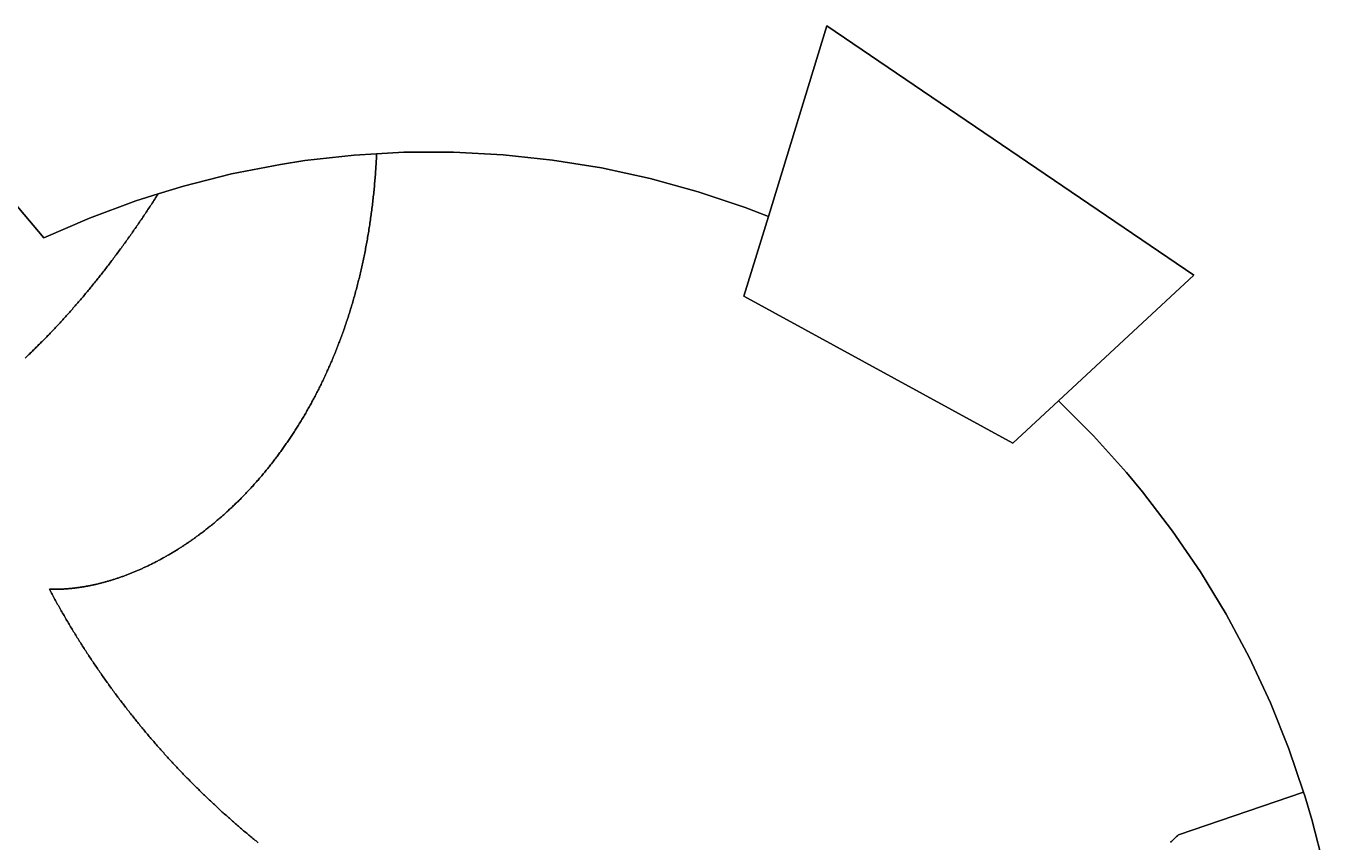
# Model space of a CAD drawing. Header units: millimetres. Extents: x 539514 to 908003, y -69769 to 203909.
# Drawn here: x 649432 to 695675, y -25466 to 3596 of the extents above; entities that cross this region are included whole.
import ezdxf

# ---------------------------------------------------------------- set-up
doc = ezdxf.new("R2010")
doc.units = ezdxf.units.MM
doc.layers.add('CLOSED_AREAS', color=7, linetype='Continuous')

msp = doc.modelspace()

# ---------------------------------------------------------------- linework, layer by layer
at = {"layer": 'CLOSED_AREAS'}
for points in [[(647759.648, -1227.73), (650067.606, -3948.058), (651691.046, -3243.454), (653350.333, -2627.977), (654141.067, -2382.58), (655040.559, -2103.432), (656756.757, -1671.37), (658493.873, -1333.05), (659368.67, -1199.371), (661127.546, -1003.478), (661923.817, -958.328), (662894.461, -903.291), (664664.201, -899.124), (666431.569, -990.984), (668191.344, -1178.593), (669938.357, -1461.412), (671667.445, -1838.602), (673373.51, -2309.054), (675051.554, -2871.368), (675878.505, -3186.477), (677962.346, 3596.032), (691036.327, -5282.148), (686209.346, -9757.292), (687460.453, -11000.991), (688642.475, -12310.531), (689206.492, -12988.804), (690278.451, -14389.867), (691273.059, -15846.853), (692187.414, -17355.498), (693018.846, -18911.384), (693764.906, -20509.968), (694423.419, -22146.562), (694948.051, -23686.086), (694992.447, -23816.365), (695242.88, -24662.208), (695674.654, -26372.656)], [(690209.634, -25474.096), (690244.753, -25440.851), (690279.827, -25407.513), (690314.854, -25374.082), (690349.834, -25340.557), (690384.769, -25306.938), (690419.656, -25273.226), (690454.497, -25239.42), (690489.291, -25205.521), (694948.051, -23686.086), (694423.419, -22146.562), (693764.906, -20509.968), (693018.846, -18911.384), (692187.414, -17355.498), (691273.059, -15846.853), (690278.451, -14389.867), (689206.492, -12988.804), (688642.475, -12310.531), (687460.453, -11000.991), (686209.346, -9757.292), (684585.537, -11262.75), (675004.96, -6029.71), (675878.505, -3186.477), (675051.554, -2871.368), (673373.51, -2309.054), (671667.445, -1838.602), (669938.357, -1461.412), (668191.344, -1178.593), (666431.569, -990.984), (664664.201, -899.124), (662894.461, -903.291), (661923.817, -958.328), (661920.828, -1021.097), (661917.692, -1083.732), (661914.411, -1146.235), (661910.985, -1208.605), (661907.415, -1270.843), (661903.699, -1332.949), (661899.84, -1394.922), (661895.838, -1456.762), (661891.692, -1518.47), (661887.404, -1580.046), (661882.973, -1641.489), (661878.4, -1702.8), (661873.686, -1763.979), (661868.831, -1825.026), (661863.835, -1885.94), (661858.699, -1946.723), (661853.423, -2007.373), (661848.007, -2067.891), (661842.453, -2128.277), (661836.759, -2188.531), (661830.928, -2248.652), (661824.958, -2308.642), (661818.851, -2368.5), (661812.607, -2428.226), (661806.227, -2487.821), (661799.71, -2547.283), (661793.057, -2606.613), (661786.269, -2665.812), (661779.346, -2724.879), (661772.288, -2783.814), (661765.095, -2842.618), (661757.769, -2901.29), (661750.31, -2959.83), (661742.718, -3018.239), (661734.992, -3076.516), (661727.135, -3134.662), (661719.146, -3192.676), (661711.025, -3250.558), (661702.774, -3308.31), (661694.392, -3365.929), (661685.879, -3423.418), (661677.237, -3480.775), (661668.465, -3538.001), (661659.564, -3595.095), (661650.535, -3652.059), (661641.378, -3708.891), (661632.092, -3765.592), (661622.68, -3822.162), (661613.14, -3878.6), (661603.474, -3934.908), (661593.681, -3991.085), (661583.763, -4047.13), (661573.72, -4103.045), (661563.551, -4158.828), (661553.258, -4214.481), (661542.841, -4270.003), (661532.3, -4325.394), (661521.635, -4380.654), (661510.848, -4435.783), (661499.938, -4490.782), (661488.906, -4545.65), (661477.752, -4600.387), (661466.477, -4654.994), (661455.08, -4709.469), (661443.564, -4763.815), (661431.927, -4818.03), (661420.17, -4872.114), (661408.294, -4926.067), (661396.299, -4979.891), (661384.186, -5033.584), (661371.955, -5087.146), (661359.605, -5140.578), (661347.139, -5193.88), (661334.555, -5247.051), (661321.855, -5300.092), (661309.039, -5353.003), (661296.107, -5405.784), (661283.06, -5458.434), (661269.898, -5510.955), (661256.622, -5563.345), (661243.231, -5615.605), (661229.727, -5667.735), (661216.109, -5719.735), (661202.379, -5771.605), (661188.536, -5823.345), (661174.581, -5874.956), (661160.514, -5926.436), (661146.336, -5977.786), (661132.047, -6029.007), (661117.648, -6080.098), (661103.138, -6131.059), (661088.519, -6181.89), (661073.791, -6232.592), (661058.954, -6283.164), (661044.008, -6333.606), (661028.954, -6383.919), (661013.793, -6434.102), (660998.525, -6484.156), (660983.149, -6534.08), (660967.667, -6583.875), (660952.079, -6633.54), (660936.386, -6683.076), (660920.587, -6732.483), (660904.683, -6781.76), (660888.675, -6830.907), (660872.563, -6879.926), (660856.348, -6928.815), (660840.029, -6977.575), (660823.607, -7026.206), (660807.083, -7074.708), (660790.457, -7123.081), (660773.729, -7171.324), (660756.9, -7219.439), (660739.97, -7267.424), (660722.94, -7315.281), (660705.81, -7363.008), (660688.58, -7410.607), (660671.251, -7458.076), (660653.824, -7505.417), (660636.298, -7552.629), (660618.674, -7599.712), (660600.952, -7646.667), (660583.133, -7693.493), (660565.218, -7740.19), (660547.206, -7786.758), (660529.098, -7833.198), (660510.894, -7879.509), (660492.596, -7925.691), (660474.202, -7971.745), (660455.715, -8017.671), (660437.133, -8063.468), (660418.458, -8109.136), (660399.689, -8154.676), (660380.828, -8200.088), (660361.875, -8245.371), (660342.83, -8290.526), (660323.693, -8335.553), (660304.465, -8380.452), (660285.146, -8425.222), (660265.737, -8469.864), (660246.238, -8514.378), (660226.649, -8558.764), (660206.972, -8603.022), (660187.205, -8647.152), (660167.351, -8691.153), (660147.408, -8735.027), (660127.378, -8778.773), (660107.261, -8822.39), (660087.057, -8865.88), (660066.767, -8909.242), (660046.391, -8952.477), (660025.93, -8995.583), (660005.383, -9038.562), (659984.752, -9081.412), (659964.036, -9124.136), (659943.237, -9166.731), (659922.354, -9209.199), (659901.388, -9251.539), (659880.339, -9293.752), (659859.208, -9335.837), (659837.996, -9377.795), (659816.701, -9419.625), (659795.326, -9461.327), (659773.87, -9502.903), (659752.334, -9544.351), (659730.718, -9585.671), (659709.023, -9626.864), (659687.248, -9667.93), (659665.395, -9708.869), (659643.464, -9749.68), (659621.455, -9790.365), (659599.368, -9830.922), (659577.204, -9871.352), (659554.964, -9911.654), (659532.648, -9951.83), (659510.255, -9991.879), (659487.788, -10031.801), (659465.245, -10071.596), (659442.628, -10111.263), (659419.936, -10150.804), (659397.171, -10190.218), (659374.332, -10229.506), (659351.42, -10268.666), (659328.436, -10307.7), (659305.379, -10346.607), (659282.251, -10385.387), (659259.051, -10424.04), (659235.781, -10462.567), (659212.44, -10500.968), (659189.028, -10539.241), (659165.547, -10577.388), (659141.997, -10615.409), (659118.377, -10653.303), (659094.689, -10691.071), (659070.933, -10728.712), (659047.109, -10766.227), (659023.217, -10803.615), (658999.259, -10840.878), (658975.234, -10878.013), (658951.143, -10915.023), (658926.987, -10951.906), (658902.765, -10988.664), (658878.478, -11025.295), (658854.126, -11061.8), (658829.71, -11098.178), (658805.231, -11134.431), (658780.688, -11170.558), (658756.083, -11206.558), (658731.415, -11242.433), (658706.684, -11278.182), (658681.892, -11313.805), (658657.039, -11349.302), (658632.125, -11384.673), (658607.15, -11419.918), (658582.115, -11455.038), (658557.021, -11490.032), (658531.867, -11524.9), (658506.654, -11559.642), (658481.383, -11594.259), (658456.054, -11628.75), (658430.667, -11663.115), (658405.223, -11697.355), (658379.722, -11731.47), (658354.164, -11765.459), (658328.551, -11799.322), (658302.881, -11833.06), (658277.157, -11866.673), (658251.377, -11900.161), (658225.544, -11933.523), (658199.656, -11966.759), (658173.714, -11999.871), (658147.719, -12032.857), (658121.671, -12065.718), (658095.571, -12098.454), (658069.419, -12131.064), (658043.215, -12163.55), (658016.96, -12195.91), (657990.654, -12228.146), (657964.298, -12260.256), (657937.892, -12292.242), (657911.436, -12324.102), (657884.931, -12355.838), (657858.377, -12387.449), (657831.774, -12418.935), (657805.124, -12450.296), (657778.426, -12481.532), (657751.681, -12512.643), (657724.889, -12543.63), (657698.05, -12574.492), (657671.166, -12605.23), (657644.236, -12635.843), (657617.261, -12666.331), (657590.241, -12696.695), (657563.176, -12726.934), (657536.068, -12757.048), (657508.916, -12787.039), (657481.721, -12816.904), (657454.483, -12846.646), (657427.203, -12876.263), (657399.88, -12905.756), (657372.517, -12935.124), (657345.112, -12964.368), (657317.666, -12993.488), (657290.18, -13022.483), (657262.654, -13051.355), (657235.088, -13080.102), (657207.484, -13108.725), (657179.84, -13137.225), (657152.158, -13165.6), (657124.439, -13193.851), (657096.681, -13221.978), (657068.887, -13249.981), (657041.056, -13277.86), (657013.188, -13305.616), (656985.285, -13333.247), (656957.346, -13360.755), (656929.372, -13388.139), (656901.363, -13415.399), (656873.32, -13442.535), (656845.243, -13469.548), (656817.133, -13496.437), (656788.989, -13523.202), (656760.813, -13549.844), (656732.604, -13576.362), (656704.364, -13602.757), (656676.092, -13629.028), (656647.789, -13655.176), (656619.455, -13681.2), (656591.091, -13707.101), (656562.697, -13732.879), (656534.274, -13758.533), (656505.822, -13784.064), (656477.341, -13809.471), (656448.831, -13834.756), (656420.294, -13859.917), (656391.729, -13884.955), (656363.138, -13909.87), (656334.519, -13934.662), (656305.875, -13959.33), (656277.204, -13983.876), (656248.508, -14008.298), (656219.787, -14032.598), (656191.042, -14056.774), (656162.272, -14080.828), (656133.478, -14104.759), (656104.661, -14128.567), (656075.821, -14152.252), (656046.958, -14175.814), (656018.073, -14199.254), (655989.166, -14222.571), (655960.238, -14245.765), (655931.289, -14268.836), (655902.319, -14291.785), (655873.329, -14314.611), (655844.319, -14337.315), (655815.29, -14359.896), (655786.242, -14382.355), (655757.175, -14404.691), (655728.09, -14426.905), (655698.987, -14448.996), (655669.867, -14470.965), (655640.729, -14492.811), (655611.576, -14514.536), (655582.406, -14536.138), (655553.22, -14557.617), (655524.019, -14578.975), (655494.803, -14600.21), (655465.572, -14621.323), (655436.327, -14642.314), (655407.069, -14663.183), (655377.797, -14683.93), (655348.512, -14704.555), (655319.214, -14725.058), (655289.905, -14745.439), (655260.584, -14765.698), (655231.251, -14785.835), (655201.907, -14805.85), (655172.553, -14825.744), (655143.189, -14845.515), (655113.815, -14865.165), (655084.432, -14884.693), (655055.039, -14904.1), (655025.639, -14923.384), (654996.23, -14942.547), (654966.813, -14961.589), (654937.389, -14980.509), (654907.958, -14999.307), (654878.521, -15017.984), (654849.077, -15036.54), (654819.628, -15054.973), (654790.174, -15073.286), (654760.715, -15091.477), (654731.251, -15109.547), (654701.783, -15127.495), (654672.311, -15145.323), (654642.836, -15163.029), (654613.359, -15180.613), (654583.878, -15198.077), (654554.396, -15215.419), (654524.912, -15232.64), (654495.427, -15249.741), (654465.941, -15266.72), (654436.454, -15283.578), (654406.967, -15300.315), (654377.481, -15316.931), (654347.995, -15333.426), (654318.511, -15349.8), (654289.028, -15366.054), (654259.547, -15382.186), (654230.069, -15398.198), (654200.593, -15414.089), (654171.12, -15429.859), (654141.651, -15445.509), (654112.186, -15461.038), (654082.726, -15476.446), (654053.27, -15491.733), (654023.819, -15506.9), (653994.374, -15521.947), (653964.935, -15536.873), (653935.502, -15551.678), (653906.076, -15566.363), (653876.657, -15580.928), (653847.246, -15595.372), (653817.843, -15609.696), (653788.448, -15623.9), (653759.062, -15637.983), (653729.685, -15651.946), (653700.318, -15665.789), (653670.961, -15679.511), (653641.614, -15693.114), (653612.278, -15706.596), (653582.953, -15719.958), (653553.64, -15733.2), (653524.339, -15746.322), (653495.05, -15759.324), (653465.775, -15772.207), (653436.512, -15784.969), (653407.263, -15797.611), (653378.028, -15810.133), (653348.808, -15822.536), (653319.602, -15834.819), (653290.412, -15846.982), (653261.237, -15859.025), (653232.079, -15870.948), (653202.937, -15882.752), (653173.811, -15894.436), (653144.703, -15906.001), (653115.613, -15917.446), (653086.541, -15928.771), (653057.487, -15939.977), (653028.452, -15951.064), (652999.437, -15962.031), (652970.441, -15972.878), (652941.465, -15983.607), (652912.509, -15994.215), (652883.575, -16004.705), (652854.662, -16015.075), (652825.77, -16025.326), (652796.901, -16035.458), (652768.054, -16045.47), (652739.23, -16055.363), (652710.43, -16065.138), (652681.653, -16074.793), (652652.9, -16084.329), (652624.172, -16093.746), (652595.468, -16103.044), (652566.79, -16112.223), (652538.138, -16121.283), (652509.512, -16130.224), (652480.912, -16139.046), (652452.34, -16147.749), (652423.794, -16156.334), (652395.277, -16164.8), (652366.787, -16173.147), (652338.326, -16181.375), (652309.894, -16189.485), (652281.492, -16197.476), (652253.119, -16205.348), (652224.776, -16213.102), (652196.464, -16220.737), (652168.183, -16228.254), (652139.933, -16235.652), (652111.715, -16242.932), (652083.529, -16250.093), (652055.376, -16257.136), (652027.256, -16264.061), (651999.169, -16270.867), (651971.116, -16277.555), (651943.097, -16284.125), (651915.113, -16290.576), (651887.164, -16296.909), (651859.25, -16303.125), (651831.372, -16309.221), (651803.53, -16315.2), (651775.724, -16321.061), (651747.956, -16326.804), (651720.225, -16332.428), (651692.532, -16337.935), (651664.878, -16343.324), (651637.261, -16348.595), (651609.684, -16353.748), (651582.147, -16358.783), (651554.649, -16363.7), (651527.191, -16368.5), (651499.774, -16373.181), (651472.398, -16377.745), (651445.064, -16382.192), (651417.771, -16386.52), (651390.521, -16390.731), (651363.313, -16394.825), (651336.148, -16398.801), (651309.027, -16402.659), (651281.949, -16406.4), (651254.916, -16410.023), (651227.928, -16413.529), (651200.984, -16416.918), (651174.087, -16420.189), (651147.235, -16423.343), (651120.429, -16426.38), (651093.67, -16429.299), (651066.958, -16432.101), (651040.293, -16434.786), (651013.677, -16437.354), (650987.108, -16439.804), (650960.589, -16442.137), (650934.118, -16444.354), (650907.697, -16446.453), (650881.326, -16448.435), (650855.006, -16450.301), (650828.736, -16452.049), (650802.517, -16453.68), (650776.349, -16455.195), (650750.234, -16456.593), (650724.17, -16457.873), (650698.16, -16459.037), (650672.203, -16460.085), (650646.299, -16461.015), (650620.449, -16461.829), (650594.654, -16462.526), (650568.913, -16463.107), (650543.227, -16463.571), (650517.597, -16463.918), (650492.023, -16464.149), (650466.505, -16464.264), (650441.044, -16464.262), (650415.64, -16464.143), (650390.294, -16463.908), (650365.006, -16463.557), (650339.776, -16463.089), (650314.605, -16462.505), (650289.493, -16461.805), (650264.44, -16460.988), (650288.757, -16506.518), (650313.14, -16551.986), (650337.591, -16597.392), (650362.109, -16642.737), (650386.694, -16688.02), (650411.345, -16733.241), (650436.064, -16778.4), (650460.849, -16823.497), (650485.7, -16868.533), (650510.618, -16913.507), (650535.602, -16958.418), (650560.653, -17003.268), (650585.769, -17048.055), (650610.951, -17092.781), (650636.2, -17137.445), (650661.514, -17182.046), (650686.893, -17226.585), (650712.338, -17271.062), (650737.849, -17315.477), (650763.424, -17359.83), (650789.065, -17404.121), (650814.771, -17448.349), (650840.542, -17492.515), (650866.378, -17536.618), (650892.278, -17580.659), (650918.243, -17624.638), (650944.273, -17668.554), (650970.367, -17712.408), (650996.525, -17756.199), (651022.748, -17799.928), (651049.034, -17843.594), (651075.385, -17887.198), (651101.799, -17930.738), (651128.277, -17974.217), (651154.818, -18017.632), (651181.423, -18060.985), (651208.092, -18104.275), (651234.824, -18147.502), (651261.618, -18190.667), (651288.476, -18233.768), (651315.397, -18276.807), (651342.381, -18319.783), (651369.427, -18362.696), (651396.536, -18405.546), (651423.708, -18448.333), (651450.942, -18491.056), (651478.238, -18533.717), (651505.596, -18576.315), (651533.016, -18618.849), (651560.499, -18661.321), (651588.043, -18703.729), (651615.649, -18746.074), (651643.316, -18788.355), (651671.045, -18830.574), (651698.835, -18872.729), (651726.687, -18914.82), (651754.599, -18956.849), (651782.573, -18998.814), (651810.608, -19040.715), (651838.703, -19082.553), (651866.859, -19124.328), (651895.076, -19166.039), (651923.353, -19207.686), (651951.691, -19249.27), (651980.089, -19290.79), (652008.547, -19332.246), (652037.065, -19373.639), (652065.643, -19414.968), (652094.281, -19456.233), (652122.978, -19497.435), (652151.735, -19538.572), (652180.552, -19579.646), (652209.428, -19620.656), (652238.363, -19661.602), (652267.357, -19702.484), (652296.41, -19743.302), (652325.523, -19784.056), (652354.694, -19824.746), (652383.924, -19865.372), (652413.212, -19905.934), (652442.559, -19946.432), (652471.964, -19986.865), (652501.427, -20027.235), (652530.949, -20067.54), (652560.528, -20107.781), (652590.166, -20147.957), (652619.861, -20188.07), (652649.614, -20228.117), (652679.425, -20268.101), (652709.293, -20308.02), (652739.218, -20347.875), (652769.201, -20387.665), (652799.241, -20427.39), (652829.337, -20467.052), (652859.491, -20506.648), (652889.702, -20546.18), (652919.969, -20585.647), (652950.292, -20625.05), (652980.673, -20664.388), (653011.109, -20703.661), (653041.602, -20742.87), (653072.151, -20782.013), (653102.756, -20821.092), (653133.417, -20860.106), (653164.133, -20899.055), (653194.906, -20937.939), (653225.734, -20976.759), (653256.617, -21015.513), (653287.556, -21054.202), (653318.549, -21092.826), (653349.599, -21131.385), (653380.703, -21169.88), (653411.862, -21208.308), (653443.075, -21246.672), (653474.344, -21284.971), (653505.667, -21323.204), (653537.044, -21361.372), (653568.476, -21399.475), (653599.962, -21437.512), (653631.502, -21475.484), (653663.096, -21513.391), (653694.744, -21551.232), (653726.446, -21589.008), (653758.201, -21626.718), (653790.01, -21664.363), (653821.873, -21701.942), (653853.789, -21739.456), (653885.758, -21776.904), (653917.78, -21814.287), (653949.855, -21851.604), (653981.983, -21888.855), (654014.164, -21926.04), (654046.397, -21963.16), (654078.684, -22000.213), (654111.022, -22037.201), (654143.413, -22074.124), (654175.856, -22110.98), (654208.351, -22147.77), (654240.898, -22184.495), (654273.497, -22221.153), (654306.148, -22257.745), (654338.85, -22294.272), (654371.604, -22330.732), (654404.41, -22367.126), (654437.267, -22403.454), (654470.175, -22439.716), (654503.134, -22475.912), (654536.144, -22512.041), (654569.205, -22548.105), (654602.317, -22584.101), (654635.479, -22620.032), (654668.692, -22655.896), (654701.955, -22691.694), (654735.269, -22727.426), (654768.633, -22763.09), (654802.047, -22798.689), (654835.511, -22834.221), (654869.025, -22869.686), (654902.588, -22905.085), (654936.202, -22940.417), (654969.864, -22975.683), (655003.577, -23010.882), (655037.338, -23046.014), (655071.149, -23081.08), (655105.009, -23116.079), (655138.918, -23151.011), (655172.875, -23185.876), (655206.882, -23220.674), (655240.937, -23255.405), (655275.041, -23290.07), (655309.193, -23324.667), (655343.393, -23359.198), (655377.642, -23393.662), (655411.938, -23428.058), (655446.283, -23462.387), (655480.676, -23496.65), (655515.116, -23530.845), (655549.604, -23564.973), (655584.139, -23599.034), (655618.722, -23633.027), (655653.352, -23666.954), (655688.03, -23700.813), (655722.754, -23734.605), (655757.526, -23768.329), (655792.344, -23801.986), (655827.209, -23835.575), (655862.121, -23869.097), (655897.079, -23902.552), (655932.083, -23935.939), (655967.134, -23969.259), (656002.231, -24002.511), (656037.375, -24035.695), (656072.564, -24068.812), (656107.799, -24101.861), (656143.08, -24134.842), (656178.406, -24167.756), (656213.778, -24200.602), (656249.195, -24233.38), (656284.658, -24266.09), (656320.166, -24298.733), (656355.718, -24331.307), (656391.316, -24363.814), (656426.959, -24396.253), (656462.646, -24428.623), (656498.379, -24460.926), (656534.155, -24493.16), (656569.976, -24525.327), (656605.841, -24557.425), (656641.751, -24589.456), (656677.704, -24621.418), (656713.702, -24653.312), (656749.743, -24685.138), (656785.828, -24716.895), (656821.957, -24748.584), (656858.129, -24780.205), (656894.345, -24811.757), (656930.604, -24843.242), (656966.906, -24874.657), (657003.251, -24906.004), (657039.639, -24937.283), (657076.07, -24968.493), (657112.543, -24999.635), (657149.06, -25030.708), (657185.619, -25061.713), (657222.22, -25092.649), (657258.863, -25123.516), (657295.549, -25154.314), (657332.277, -25185.044), (657369.046, -25215.705), (657405.858, -25246.297), (657442.711, -25276.821), (657479.606, -25307.275), (657516.542, -25337.661), (657553.52, -25367.977), (657590.539, -25398.225), (657627.599, -25428.404), (657664.7, -25458.514), (657701.842, -25488.554)], [(649404.911, -8228.723), (649436.877, -8198.56), (649468.835, -8168.293), (649500.785, -8137.921), (649532.727, -8107.444), (649564.661, -8076.862), (649596.586, -8046.175), (649628.503, -8015.383), (649660.412, -7984.486), (649692.312, -7953.484), (649724.204, -7922.376), (649756.087, -7891.162), (649787.961, -7859.843), (649819.827, -7828.418), (649851.685, -7796.888), (649883.533, -7765.251), (649915.373, -7733.508), (649947.204, -7701.659), (649979.026, -7669.704), (650010.839, -7637.642), (650042.643, -7605.474), (650074.438, -7573.199), (650106.224, -7540.818), (650138.001, -7508.33), (650169.769, -7475.734), (650201.527, -7443.032), (650233.276, -7410.223), (650265.016, -7377.306), (650296.746, -7344.282), (650328.467, -7311.151), (650360.178, -7277.911), (650391.879, -7244.565), (650423.571, -7211.11), (650455.254, -7177.548), (650486.926, -7143.878), (650518.589, -7110.099), (650550.242, -7076.212), (650581.885, -7042.217), (650613.518, -7008.114), (650645.141, -6973.902), (650676.754, -6939.581), (650708.357, -6905.152), (650739.949, -6870.614), (650771.532, -6835.967), (650803.104, -6801.21), (650834.666, -6766.345), (650866.218, -6731.37), (650897.759, -6696.286), (650929.289, -6661.093), (650960.81, -6625.79), (650992.319, -6590.377), (651023.818, -6554.854), (651055.306, -6519.222), (651086.784, -6483.479), (651118.25, -6447.626), (651149.706, -6411.664), (651181.151, -6375.59), (651212.585, -6339.407), (651244.008, -6303.112), (651275.42, -6266.707), (651306.82, -6230.192), (651338.21, -6193.565), (651369.588, -6156.827), (651400.955, -6119.979), (651432.311, -6083.019), (651463.656, -6045.948), (651494.989, -6008.765), (651526.31, -5971.471), (651557.62, -5934.065), (651588.918, -5896.548), (651620.205, -5858.919), (651651.48, -5821.177), (651682.743, -5783.324), (651713.995, -5745.359), (651745.234, -5707.281), (651776.462, -5669.091), (651807.678, -5630.789), (651838.882, -5592.373), (651870.073, -5553.846), (651901.253, -5515.205), (651932.42, -5476.452), (651963.575, -5437.585), (651994.718, -5398.606), (652025.849, -5359.513), (652056.967, -5320.307), (652088.073, -5280.987), (652119.166, -5241.554), (652150.247, -5202.007), (652181.315, -5162.346), (652212.371, -5122.572), (652243.413, -5082.684), (652274.443, -5042.681), (652305.461, -5002.565), (652336.465, -4962.334), (652367.456, -4921.988), (652398.435, -4881.529), (652429.4, -4840.954), (652460.353, -4800.265), (652491.292, -4759.461), (652522.218, -4718.542), (652553.131, -4677.508), (652584.031, -4636.359), (652614.917, -4595.095), (652645.79, -4553.715), (652676.65, -4512.22), (652707.496, -4470.609), (652738.328, -4428.883), (652769.147, -4387.041), (652799.952, -4345.083), (652830.744, -4303.009), (652861.521, -4260.819), (652892.285, -4218.512), (652923.035, -4176.09), (652953.772, -4133.551), (652984.494, -4090.895), (653015.202, -4048.123), (653045.896, -4005.234), (653076.576, -3962.228), (653107.242, -3919.105), (653137.893, -3875.865), (653168.531, -3832.508), (653199.154, -3789.034), (653229.762, -3745.442), (653260.356, -3701.733), (653290.936, -3657.906), (653321.501, -3613.962), (653352.052, -3569.9), (653382.588, -3525.719), (653413.109, -3481.421), (653443.615, -3437.005), (653474.107, -3392.47), (653504.583, -3347.817), (653535.045, -3303.046), (653565.492, -3258.156), (653595.924, -3213.147), (653626.341, -3168.02), (653656.742, -3122.774), (653687.129, -3077.409), (653717.5, -3031.924), (653747.856, -2986.321), (653778.196, -2940.598), (653808.521, -2894.756), (653838.831, -2848.794), (653869.125, -2802.713), (653899.404, -2756.512), (653929.667, -2710.191), (653959.915, -2663.75), (653990.146, -2617.189), (654020.362, -2570.508), (654050.562, -2523.707), (654080.747, -2476.785), (654110.915, -2429.743), (654141.067, -2382.58), (653350.333, -2627.977), (651691.046, -3243.454), (650067.606, -3948.058), (647759.648, -1227.73)], [(657701.842, -25488.554), (657664.7, -25458.514), (657627.599, -25428.404), (657590.539, -25398.225), (657553.52, -25367.977), (657516.542, -25337.661), (657479.606, -25307.275), (657442.711, -25276.821), (657405.858, -25246.297), (657369.046, -25215.705), (657332.277, -25185.044), (657295.549, -25154.314), (657258.863, -25123.516), (657222.22, -25092.649), (657185.619, -25061.713), (657149.06, -25030.708), (657112.543, -24999.635), (657076.07, -24968.493), (657039.639, -24937.283), (657003.251, -24906.004), (656966.906, -24874.657), (656930.604, -24843.242), (656894.345, -24811.757), (656858.129, -24780.205), (656821.957, -24748.584), (656785.828, -24716.895), (656749.743, -24685.138), (656713.702, -24653.312), (656677.704, -24621.418), (656641.751, -24589.456), (656605.841, -24557.425), (656569.976, -24525.327), (656534.155, -24493.16), (656498.379, -24460.926), (656462.646, -24428.623), (656426.959, -24396.253), (656391.316, -24363.814), (656355.718, -24331.307), (656320.166, -24298.733), (656284.658, -24266.09), (656249.195, -24233.38), (656213.778, -24200.602), (656178.406, -24167.756), (656143.08, -24134.842), (656107.799, -24101.861), (656072.564, -24068.812), (656037.375, -24035.695), (656002.231, -24002.511), (655967.134, -23969.259), (655932.083, -23935.939), (655897.079, -23902.552), (655862.121, -23869.097), (655827.209, -23835.575), (655792.344, -23801.986), (655757.526, -23768.329), (655722.754, -23734.605), (655688.03, -23700.813), (655653.352, -23666.954), (655618.722, -23633.027), (655584.139, -23599.034), (655549.604, -23564.973), (655515.116, -23530.845), (655480.676, -23496.65), (655446.283, -23462.387), (655411.938, -23428.058), (655377.642, -23393.662), (655343.393, -23359.198), (655309.193, -23324.667), (655275.041, -23290.07), (655240.937, -23255.405), (655206.882, -23220.674), (655172.875, -23185.876), (655138.918, -23151.011), (655105.009, -23116.079), (655071.149, -23081.08), (655037.338, -23046.014), (655003.577, -23010.882), (654969.864, -22975.683), (654936.202, -22940.417), (654902.588, -22905.085), (654869.025, -22869.686), (654835.511, -22834.221), (654802.047, -22798.689), (654768.633, -22763.09), (654735.269, -22727.426), (654701.955, -22691.694), (654668.692, -22655.896), (654635.479, -22620.032), (654602.317, -22584.101), (654569.205, -22548.105), (654536.144, -22512.041), (654503.134, -22475.912), (654470.175, -22439.716), (654437.267, -22403.454), (654404.41, -22367.126), (654371.604, -22330.732), (654338.85, -22294.272), (654306.148, -22257.745), (654273.497, -22221.153), (654240.898, -22184.495), (654208.351, -22147.77), (654175.856, -22110.98), (654143.413, -22074.124), (654111.022, -22037.201), (654078.684, -22000.213), (654046.397, -21963.16), (654014.164, -21926.04), (653981.983, -21888.855), (653949.855, -21851.604), (653917.78, -21814.287), (653885.758, -21776.904), (653853.789, -21739.456), (653821.873, -21701.942), (653790.01, -21664.363), (653758.201, -21626.718), (653726.446, -21589.008), (653694.744, -21551.232), (653663.096, -21513.391), (653631.502, -21475.484), (653599.962, -21437.512), (653568.476, -21399.475), (653537.044, -21361.372), (653505.667, -21323.204), (653474.344, -21284.971), (653443.075, -21246.672), (653411.862, -21208.308), (653380.703, -21169.88), (653349.599, -21131.385), (653318.549, -21092.826), (653287.556, -21054.202), (653256.617, -21015.513), (653225.734, -20976.759), (653194.906, -20937.939), (653164.133, -20899.055), (653133.417, -20860.106), (653102.756, -20821.092), (653072.151, -20782.013), (653041.602, -20742.87), (653011.109, -20703.661), (652980.673, -20664.388), (652950.292, -20625.05), (652919.969, -20585.647), (652889.702, -20546.18), (652859.491, -20506.648), (652829.337, -20467.052), (652799.241, -20427.39), (652769.201, -20387.665), (652739.218, -20347.875), (652709.293, -20308.02), (652679.425, -20268.101), (652649.614, -20228.117), (652619.861, -20188.07), (652590.166, -20147.957), (652560.528, -20107.781), (652530.949, -20067.54), (652501.427, -20027.235), (652471.964, -19986.865), (652442.559, -19946.432), (652413.212, -19905.934), (652383.924, -19865.372), (652354.694, -19824.746), (652325.523, -19784.056), (652296.41, -19743.302), (652267.357, -19702.484), (652238.363, -19661.602), (652209.428, -19620.656), (652180.552, -19579.646), (652151.735, -19538.572), (652122.978, -19497.435), (652094.281, -19456.233), (652065.643, -19414.968), (652037.065, -19373.639), (652008.547, -19332.246), (651980.089, -19290.79), (651951.691, -19249.27), (651923.353, -19207.686), (651895.076, -19166.039), (651866.859, -19124.328), (651838.703, -19082.553), (651810.608, -19040.715), (651782.573, -18998.814), (651754.599, -18956.849), (651726.687, -18914.82), (651698.835, -18872.729), (651671.045, -18830.574), (651643.316, -18788.355), (651615.649, -18746.074), (651588.043, -18703.729), (651560.499, -18661.321), (651533.016, -18618.849), (651505.596, -18576.315), (651478.238, -18533.717), (651450.942, -18491.056), (651423.708, -18448.333), (651396.536, -18405.546), (651369.427, -18362.696), (651342.381, -18319.783), (651315.397, -18276.807), (651288.476, -18233.768), (651261.618, -18190.667), (651234.824, -18147.502), (651208.092, -18104.275), (651181.423, -18060.985), (651154.818, -18017.632), (651128.277, -17974.217), (651101.799, -17930.738), (651075.385, -17887.198), (651049.034, -17843.594), (651022.748, -17799.928), (650996.525, -17756.199), (650970.367, -17712.408), (650944.273, -17668.554), (650918.243, -17624.638), (650892.278, -17580.659), (650866.378, -17536.618), (650840.542, -17492.515), (650814.771, -17448.349), (650789.065, -17404.121), (650763.424, -17359.83), (650737.849, -17315.477), (650712.338, -17271.062), (650686.893, -17226.585), (650661.514, -17182.046), (650636.2, -17137.445), (650610.951, -17092.781), (650585.769, -17048.055), (650560.653, -17003.268), (650535.602, -16958.418), (650510.618, -16913.507), (650485.7, -16868.533), (650460.849, -16823.497), (650436.064, -16778.4), (650411.345, -16733.241), (650386.694, -16688.02), (650362.109, -16642.737), (650337.591, -16597.392), (650313.14, -16551.986), (650288.757, -16506.518), (650264.44, -16460.988), (650289.493, -16461.805), (650314.605, -16462.505), (650339.776, -16463.089), (650365.006, -16463.557), (650390.294, -16463.908), (650415.64, -16464.143), (650441.044, -16464.262), (650466.505, -16464.264), (650492.023, -16464.149), (650517.597, -16463.918), (650543.227, -16463.571), (650568.913, -16463.107), (650594.654, -16462.526), (650620.449, -16461.829), (650646.299, -16461.015), (650672.203, -16460.085), (650698.16, -16459.037), (650724.17, -16457.873), (650750.234, -16456.593), (650776.349, -16455.195), (650802.517, -16453.68), (650828.736, -16452.049), (650855.006, -16450.301), (650881.326, -16448.435), (650907.697, -16446.453), (650934.118, -16444.354), (650960.589, -16442.137), (650987.108, -16439.804), (651013.677, -16437.354), (651040.293, -16434.786), (651066.958, -16432.101), (651093.67, -16429.299), (651120.429, -16426.38), (651147.235, -16423.343), (651174.087, -16420.189), (651200.984, -16416.918), (651227.928, -16413.529), (651254.916, -16410.023), (651281.949, -16406.4), (651309.027, -16402.659), (651336.148, -16398.801), (651363.313, -16394.825), (651390.521, -16390.731), (651417.771, -16386.52), (651445.064, -16382.192), (651472.398, -16377.745), (651499.774, -16373.181), (651527.191, -16368.5), (651554.649, -16363.7), (651582.147, -16358.783), (651609.684, -16353.748), (651637.261, -16348.595), (651664.878, -16343.324), (651692.532, -16337.935), (651720.225, -16332.428), (651747.956, -16326.804), (651775.724, -16321.061), (651803.53, -16315.2), (651831.372, -16309.221), (651859.25, -16303.125), (651887.164, -16296.909), (651915.113, -16290.576), (651943.097, -16284.125), (651971.116, -16277.555), (651999.169, -16270.867), (652027.256, -16264.061), (652055.376, -16257.136), (652083.529, -16250.093), (652111.715, -16242.932), (652139.933, -16235.652), (652168.183, -16228.254), (652196.464, -16220.737), (652224.776, -16213.102), (652253.119, -16205.348), (652281.492, -16197.476), (652309.894, -16189.485), (652338.326, -16181.375), (652366.787, -16173.147), (652395.277, -16164.8), (652423.794, -16156.334), (652452.34, -16147.749), (652480.912, -16139.046), (652509.512, -16130.224), (652538.138, -16121.283), (652566.79, -16112.223), (652595.468, -16103.044), (652624.172, -16093.746), (652652.9, -16084.329), (652681.653, -16074.793), (652710.43, -16065.138), (652739.23, -16055.363), (652768.054, -16045.47), (652796.901, -16035.458), (652825.77, -16025.326), (652854.662, -16015.075), (652883.575, -16004.705), (652912.509, -15994.215), (652941.465, -15983.607), (652970.441, -15972.878), (652999.437, -15962.031), (653028.452, -15951.064), (653057.487, -15939.977), (653086.541, -15928.771), (653115.613, -15917.446), (653144.703, -15906.001), (653173.811, -15894.436), (653202.937, -15882.752), (653232.079, -15870.948), (653261.237, -15859.025), (653290.412, -15846.982), (653319.602, -15834.819), (653348.808, -15822.536), (653378.028, -15810.133), (653407.263, -15797.611), (653436.512, -15784.969), (653465.775, -15772.207), (653495.05, -15759.324), (653524.339, -15746.322), (653553.64, -15733.2), (653582.953, -15719.958), (653612.278, -15706.596), (653641.614, -15693.114), (653670.961, -15679.511), (653700.318, -15665.789), (653729.685, -15651.946), (653759.062, -15637.983), (653788.448, -15623.9), (653817.843, -15609.696), (653847.246, -15595.372), (653876.657, -15580.928), (653906.076, -15566.363), (653935.502, -15551.678), (653964.935, -15536.873), (653994.374, -15521.947), (654023.819, -15506.9), (654053.27, -15491.733), (654082.726, -15476.446), (654112.186, -15461.038), (654141.651, -15445.509), (654171.12, -15429.859), (654200.593, -15414.089), (654230.069, -15398.198), (654259.547, -15382.186), (654289.028, -15366.054), (654318.511, -15349.8), (654347.995, -15333.426), (654377.481, -15316.931), (654406.967, -15300.315), (654436.454, -15283.578), (654465.941, -15266.72), (654495.427, -15249.741), (654524.912, -15232.64), (654554.396, -15215.419), (654583.878, -15198.077), (654613.359, -15180.613), (654642.836, -15163.029), (654672.311, -15145.323), (654701.783, -15127.495), (654731.251, -15109.547), (654760.715, -15091.477), (654790.174, -15073.286), (654819.628, -15054.973), (654849.077, -15036.54), (654878.521, -15017.984), (654907.958, -14999.307), (654937.389, -14980.509), (654966.813, -14961.589), (654996.23, -14942.547), (655025.639, -14923.384), (655055.039, -14904.1), (655084.432, -14884.693), (655113.815, -14865.165), (655143.189, -14845.515), (655172.553, -14825.744), (655201.907, -14805.85), (655231.251, -14785.835), (655260.584, -14765.698), (655289.905, -14745.439), (655319.214, -14725.058), (655348.512, -14704.555), (655377.797, -14683.93), (655407.069, -14663.183), (655436.327, -14642.314), (655465.572, -14621.323), (655494.803, -14600.21), (655524.019, -14578.975), (655553.22, -14557.617), (655582.406, -14536.138), (655611.576, -14514.536), (655640.729, -14492.811), (655669.867, -14470.965), (655698.987, -14448.996), (655728.09, -14426.905), (655757.175, -14404.691), (655786.242, -14382.355), (655815.29, -14359.896), (655844.319, -14337.315), (655873.329, -14314.611), (655902.319, -14291.785), (655931.289, -14268.836), (655960.238, -14245.765), (655989.166, -14222.571), (656018.073, -14199.254), (656046.958, -14175.814), (656075.821, -14152.252), (656104.661, -14128.567), (656133.478, -14104.759), (656162.272, -14080.828), (656191.042, -14056.774), (656219.787, -14032.598), (656248.508, -14008.298), (656277.204, -13983.876), (656305.875, -13959.33), (656334.519, -13934.662), (656363.138, -13909.87), (656391.729, -13884.955), (656420.294, -13859.917), (656448.831, -13834.756), (656477.341, -13809.471), (656505.822, -13784.064), (656534.274, -13758.533), (656562.697, -13732.879), (656591.091, -13707.101), (656619.455, -13681.2), (656647.789, -13655.176), (656676.092, -13629.028), (656704.364, -13602.757), (656732.604, -13576.362), (656760.813, -13549.844), (656788.989, -13523.202), (656817.133, -13496.437), (656845.243, -13469.548), (656873.32, -13442.535), (656901.363, -13415.399), (656929.372, -13388.139), (656957.346, -13360.755), (656985.285, -13333.247), (657013.188, -13305.616), (657041.056, -13277.86), (657068.887, -13249.981), (657096.681, -13221.978), (657124.439, -13193.851), (657152.158, -13165.6), (657179.84, -13137.225), (657207.484, -13108.725), (657235.088, -13080.102), (657262.654, -13051.355), (657290.18, -13022.483), (657317.666, -12993.488), (657345.112, -12964.368), (657372.517, -12935.124), (657399.88, -12905.756), (657427.203, -12876.263), (657454.483, -12846.646), (657481.721, -12816.904), (657508.916, -12787.039), (657536.068, -12757.048), (657563.176, -12726.934), (657590.241, -12696.695), (657617.261, -12666.331), (657644.236, -12635.843), (657671.166, -12605.23), (657698.05, -12574.492), (657724.889, -12543.63), (657751.681, -12512.643), (657778.426, -12481.532), (657805.124, -12450.296), (657831.774, -12418.935), (657858.377, -12387.449), (657884.931, -12355.838), (657911.436, -12324.102), (657937.892, -12292.242), (657964.298, -12260.256), (657990.654, -12228.146), (658016.96, -12195.91), (658043.215, -12163.55), (658069.419, -12131.064), (658095.571, -12098.454), (658121.671, -12065.718), (658147.719, -12032.857), (658173.714, -11999.871), (658199.656, -11966.759), (658225.544, -11933.523), (658251.377, -11900.161), (658277.157, -11866.673), (658302.881, -11833.06), (658328.551, -11799.322), (658354.164, -11765.459), (658379.722, -11731.47), (658405.223, -11697.355), (658430.667, -11663.115), (658456.054, -11628.75), (658481.383, -11594.259), (658506.654, -11559.642), (658531.867, -11524.9), (658557.021, -11490.032), (658582.115, -11455.038), (658607.15, -11419.918), (658632.125, -11384.673), (658657.039, -11349.302), (658681.892, -11313.805), (658706.684, -11278.182), (658731.415, -11242.433), (658756.083, -11206.558), (658780.688, -11170.558), (658805.231, -11134.431), (658829.71, -11098.178), (658854.126, -11061.8), (658878.478, -11025.295), (658902.765, -10988.664), (658926.987, -10951.906), (658951.143, -10915.023), (658975.234, -10878.013), (658999.259, -10840.878), (659023.217, -10803.615), (659047.109, -10766.227), (659070.933, -10728.712), (659094.689, -10691.071), (659118.377, -10653.303), (659141.997, -10615.409), (659165.547, -10577.388), (659189.028, -10539.241), (659212.44, -10500.968), (659235.781, -10462.567), (659259.051, -10424.04), (659282.251, -10385.387), (659305.379, -10346.607), (659328.436, -10307.7), (659351.42, -10268.666), (659374.332, -10229.506), (659397.171, -10190.218), (659419.936, -10150.804), (659442.628, -10111.263), (659465.245, -10071.596), (659487.788, -10031.801), (659510.255, -9991.879), (659532.648, -9951.83), (659554.964, -9911.654), (659577.204, -9871.352), (659599.368, -9830.922), (659621.455, -9790.365), (659643.464, -9749.68), (659665.395, -9708.869), (659687.248, -9667.93), (659709.023, -9626.864), (659730.718, -9585.671), (659752.334, -9544.351), (659773.87, -9502.903), (659795.326, -9461.327), (659816.701, -9419.625), (659837.996, -9377.795), (659859.208, -9335.837), (659880.339, -9293.752), (659901.388, -9251.539), (659922.354, -9209.199), (659943.237, -9166.731), (659964.036, -9124.136), (659984.752, -9081.412), (660005.383, -9038.562), (660025.93, -8995.583), (660046.391, -8952.477), (660066.767, -8909.242), (660087.057, -8865.88), (660107.261, -8822.39), (660127.378, -8778.773), (660147.408, -8735.027), (660167.351, -8691.153), (660187.205, -8647.152), (660206.972, -8603.022), (660226.649, -8558.764), (660246.238, -8514.378), (660265.737, -8469.864), (660285.146, -8425.222), (660304.465, -8380.452), (660323.693, -8335.553), (660342.83, -8290.526), (660361.875, -8245.371), (660380.828, -8200.088), (660399.689, -8154.676), (660418.458, -8109.136), (660437.133, -8063.468), (660455.715, -8017.671), (660474.202, -7971.745), (660492.596, -7925.691), (660510.894, -7879.509), (660529.098, -7833.198), (660547.206, -7786.758), (660565.218, -7740.19), (660583.133, -7693.493), (660600.952, -7646.667), (660618.674, -7599.712), (660636.298, -7552.629), (660653.824, -7505.417), (660671.251, -7458.076), (660688.58, -7410.607), (660705.81, -7363.008), (660722.94, -7315.281), (660739.97, -7267.424), (660756.9, -7219.439), (660773.729, -7171.324), (660790.457, -7123.081), (660807.083, -7074.708), (660823.607, -7026.206), (660840.029, -6977.575), (660856.348, -6928.815), (660872.563, -6879.926), (660888.675, -6830.907), (660904.683, -6781.76), (660920.587, -6732.483), (660936.386, -6683.076), (660952.079, -6633.54), (660967.667, -6583.875), (660983.149, -6534.08), (660998.525, -6484.156), (661013.793, -6434.102), (661028.954, -6383.919), (661044.008, -6333.606), (661058.954, -6283.164), (661073.791, -6232.592), (661088.519, -6181.89), (661103.138, -6131.059), (661117.648, -6080.098), (661132.047, -6029.007), (661146.336, -5977.786), (661160.514, -5926.436), (661174.581, -5874.956), (661188.536, -5823.345), (661202.379, -5771.605), (661216.109, -5719.735), (661229.727, -5667.735), (661243.231, -5615.605), (661256.622, -5563.345), (661269.898, -5510.955), (661283.06, -5458.434), (661296.107, -5405.784), (661309.039, -5353.003), (661321.855, -5300.092), (661334.555, -5247.051), (661347.139, -5193.88), (661359.605, -5140.578), (661371.955, -5087.146), (661384.186, -5033.584), (661396.299, -4979.891), (661408.294, -4926.067), (661420.17, -4872.114), (661431.927, -4818.03), (661443.564, -4763.815), (661455.08, -4709.469), (661466.477, -4654.994), (661477.752, -4600.387), (661488.906, -4545.65), (661499.938, -4490.782), (661510.848, -4435.783), (661521.635, -4380.654), (661532.3, -4325.394), (661542.841, -4270.003), (661553.258, -4214.481), (661563.551, -4158.828), (661573.72, -4103.045), (661583.763, -4047.13), (661593.681, -3991.085), (661603.474, -3934.908), (661613.14, -3878.6), (661622.68, -3822.162), (661632.092, -3765.592), (661641.378, -3708.891), (661650.535, -3652.059), (661659.564, -3595.095), (661668.465, -3538.001), (661677.237, -3480.775), (661685.879, -3423.418), (661694.392, -3365.929), (661702.774, -3308.31), (661711.025, -3250.558), (661719.146, -3192.676), (661727.135, -3134.662), (661734.992, -3076.516), (661742.718, -3018.239), (661750.31, -2959.83), (661757.769, -2901.29), (661765.095, -2842.618), (661772.288, -2783.814), (661779.346, -2724.879), (661786.269, -2665.812), (661793.057, -2606.613), (661799.71, -2547.283), (661806.227, -2487.821), (661812.607, -2428.226), (661818.851, -2368.5), (661824.958, -2308.642), (661830.928, -2248.652), (661836.759, -2188.531), (661842.453, -2128.277), (661848.007, -2067.891), (661853.423, -2007.373), (661858.699, -1946.723), (661863.835, -1885.94), (661868.831, -1825.026), (661873.686, -1763.979), (661878.4, -1702.8), (661882.973, -1641.489), (661887.404, -1580.046), (661891.692, -1518.47), (661895.838, -1456.762), (661899.84, -1394.922), (661903.699, -1332.949), (661907.415, -1270.843), (661910.985, -1208.605), (661914.411, -1146.235), (661917.692, -1083.732), (661920.828, -1021.097), (661923.817, -958.328), (661127.546, -1003.478), (659368.67, -1199.371), (658493.873, -1333.05), (656756.757, -1671.37), (655040.559, -2103.432), (654141.067, -2382.58), (654110.915, -2429.743), (654080.747, -2476.785), (654050.562, -2523.707), (654020.362, -2570.508), (653990.146, -2617.189), (653959.915, -2663.75), (653929.667, -2710.191), (653899.404, -2756.512), (653869.125, -2802.713), (653838.831, -2848.794), (653808.521, -2894.756), (653778.196, -2940.598), (653747.856, -2986.321), (653717.5, -3031.924), (653687.129, -3077.409), (653656.742, -3122.774), (653626.341, -3168.02), (653595.924, -3213.147), (653565.492, -3258.156), (653535.045, -3303.046), (653504.583, -3347.817), (653474.107, -3392.47), (653443.615, -3437.005), (653413.109, -3481.421), (653382.588, -3525.719), (653352.052, -3569.9), (653321.501, -3613.962), (653290.936, -3657.906), (653260.356, -3701.733), (653229.762, -3745.442), (653199.154, -3789.034), (653168.531, -3832.508), (653137.893, -3875.865), (653107.242, -3919.105), (653076.576, -3962.228), (653045.896, -4005.234), (653015.202, -4048.123), (652984.494, -4090.895), (652953.772, -4133.551), (652923.035, -4176.09), (652892.285, -4218.512), (652861.521, -4260.819), (652830.744, -4303.009), (652799.952, -4345.083), (652769.147, -4387.041), (652738.328, -4428.883), (652707.496, -4470.609), (652676.65, -4512.22), (652645.79, -4553.715), (652614.917, -4595.095), (652584.031, -4636.359), (652553.131, -4677.508), (652522.218, -4718.542), (652491.292, -4759.461), (652460.353, -4800.265), (652429.4, -4840.954), (652398.435, -4881.529), (652367.456, -4921.988), (652336.465, -4962.334), (652305.461, -5002.565), (652274.443, -5042.681), (652243.413, -5082.684), (652212.371, -5122.572), (652181.315, -5162.346), (652150.247, -5202.007), (652119.166, -5241.554), (652088.073, -5280.987), (652056.967, -5320.307), (652025.849, -5359.513), (651994.718, -5398.606), (651963.575, -5437.585), (651932.42, -5476.452), (651901.253, -5515.205), (651870.073, -5553.846), (651838.882, -5592.373), (651807.678, -5630.789), (651776.462, -5669.091), (651745.234, -5707.281), (651713.995, -5745.359), (651682.743, -5783.324), (651651.48, -5821.177), (651620.205, -5858.919), (651588.918, -5896.548), (651557.62, -5934.065), (651526.31, -5971.471), (651494.989, -6008.765), (651463.656, -6045.948), (651432.311, -6083.019), (651400.955, -6119.979), (651369.588, -6156.827), (651338.21, -6193.565), (651306.82, -6230.192), (651275.42, -6266.707), (651244.008, -6303.112), (651212.585, -6339.407), (651181.151, -6375.59), (651149.706, -6411.664), (651118.25, -6447.626), (651086.784, -6483.479), (651055.306, -6519.222), (651023.818, -6554.854), (650992.319, -6590.377), (650960.81, -6625.79), (650929.289, -6661.093), (650897.759, -6696.286), (650866.218, -6731.37), (650834.666, -6766.345), (650803.104, -6801.21), (650771.532, -6835.967), (650739.949, -6870.614), (650708.357, -6905.152), (650676.754, -6939.581), (650645.141, -6973.902), (650613.518, -7008.114), (650581.885, -7042.217), (650550.242, -7076.212), (650518.589, -7110.099), (650486.926, -7143.878), (650455.254, -7177.548), (650423.571, -7211.11), (650391.879, -7244.565), (650360.178, -7277.911), (650328.467, -7311.151), (650296.746, -7344.282), (650265.016, -7377.306), (650233.276, -7410.223), (650201.527, -7443.032), (650169.769, -7475.734), (650138.001, -7508.33), (650106.224, -7540.818), (650074.438, -7573.199), (650042.643, -7605.474), (650010.839, -7637.642), (649979.026, -7669.704), (649947.204, -7701.659), (649915.373, -7733.508), (649883.533, -7765.251), (649851.685, -7796.888), (649819.827, -7828.418), (649787.961, -7859.843), (649756.087, -7891.162), (649724.204, -7922.376), (649692.312, -7953.484), (649660.412, -7984.486), (649628.503, -8015.383), (649596.586, -8046.175), (649564.661, -8076.862), (649532.727, -8107.444), (649500.785, -8137.921), (649468.835, -8168.293), (649436.877, -8198.56), (649404.911, -8228.723)], [(695674.654, -26372.656), (695242.88, -24662.208), (694992.447, -23816.365), (694948.051, -23686.086), (690489.291, -25205.521), (690454.497, -25239.42), (690419.656, -25273.226), (690384.769, -25306.938), (690349.834, -25340.557), (690314.854, -25374.082), (690279.827, -25407.513), (690244.753, -25440.851), (690209.634, -25474.096)]]:
    msp.add_lwpolyline(points, dxfattribs=at)
msp.add_lwpolyline([(675878.505, -3186.477), (675004.96, -6029.71), (684585.537, -11262.75), (686209.346, -9757.292), (691036.327, -5282.148), (677962.346, 3596.032)], close=True, dxfattribs=at)

doc.saveas('drawing.dxf')
